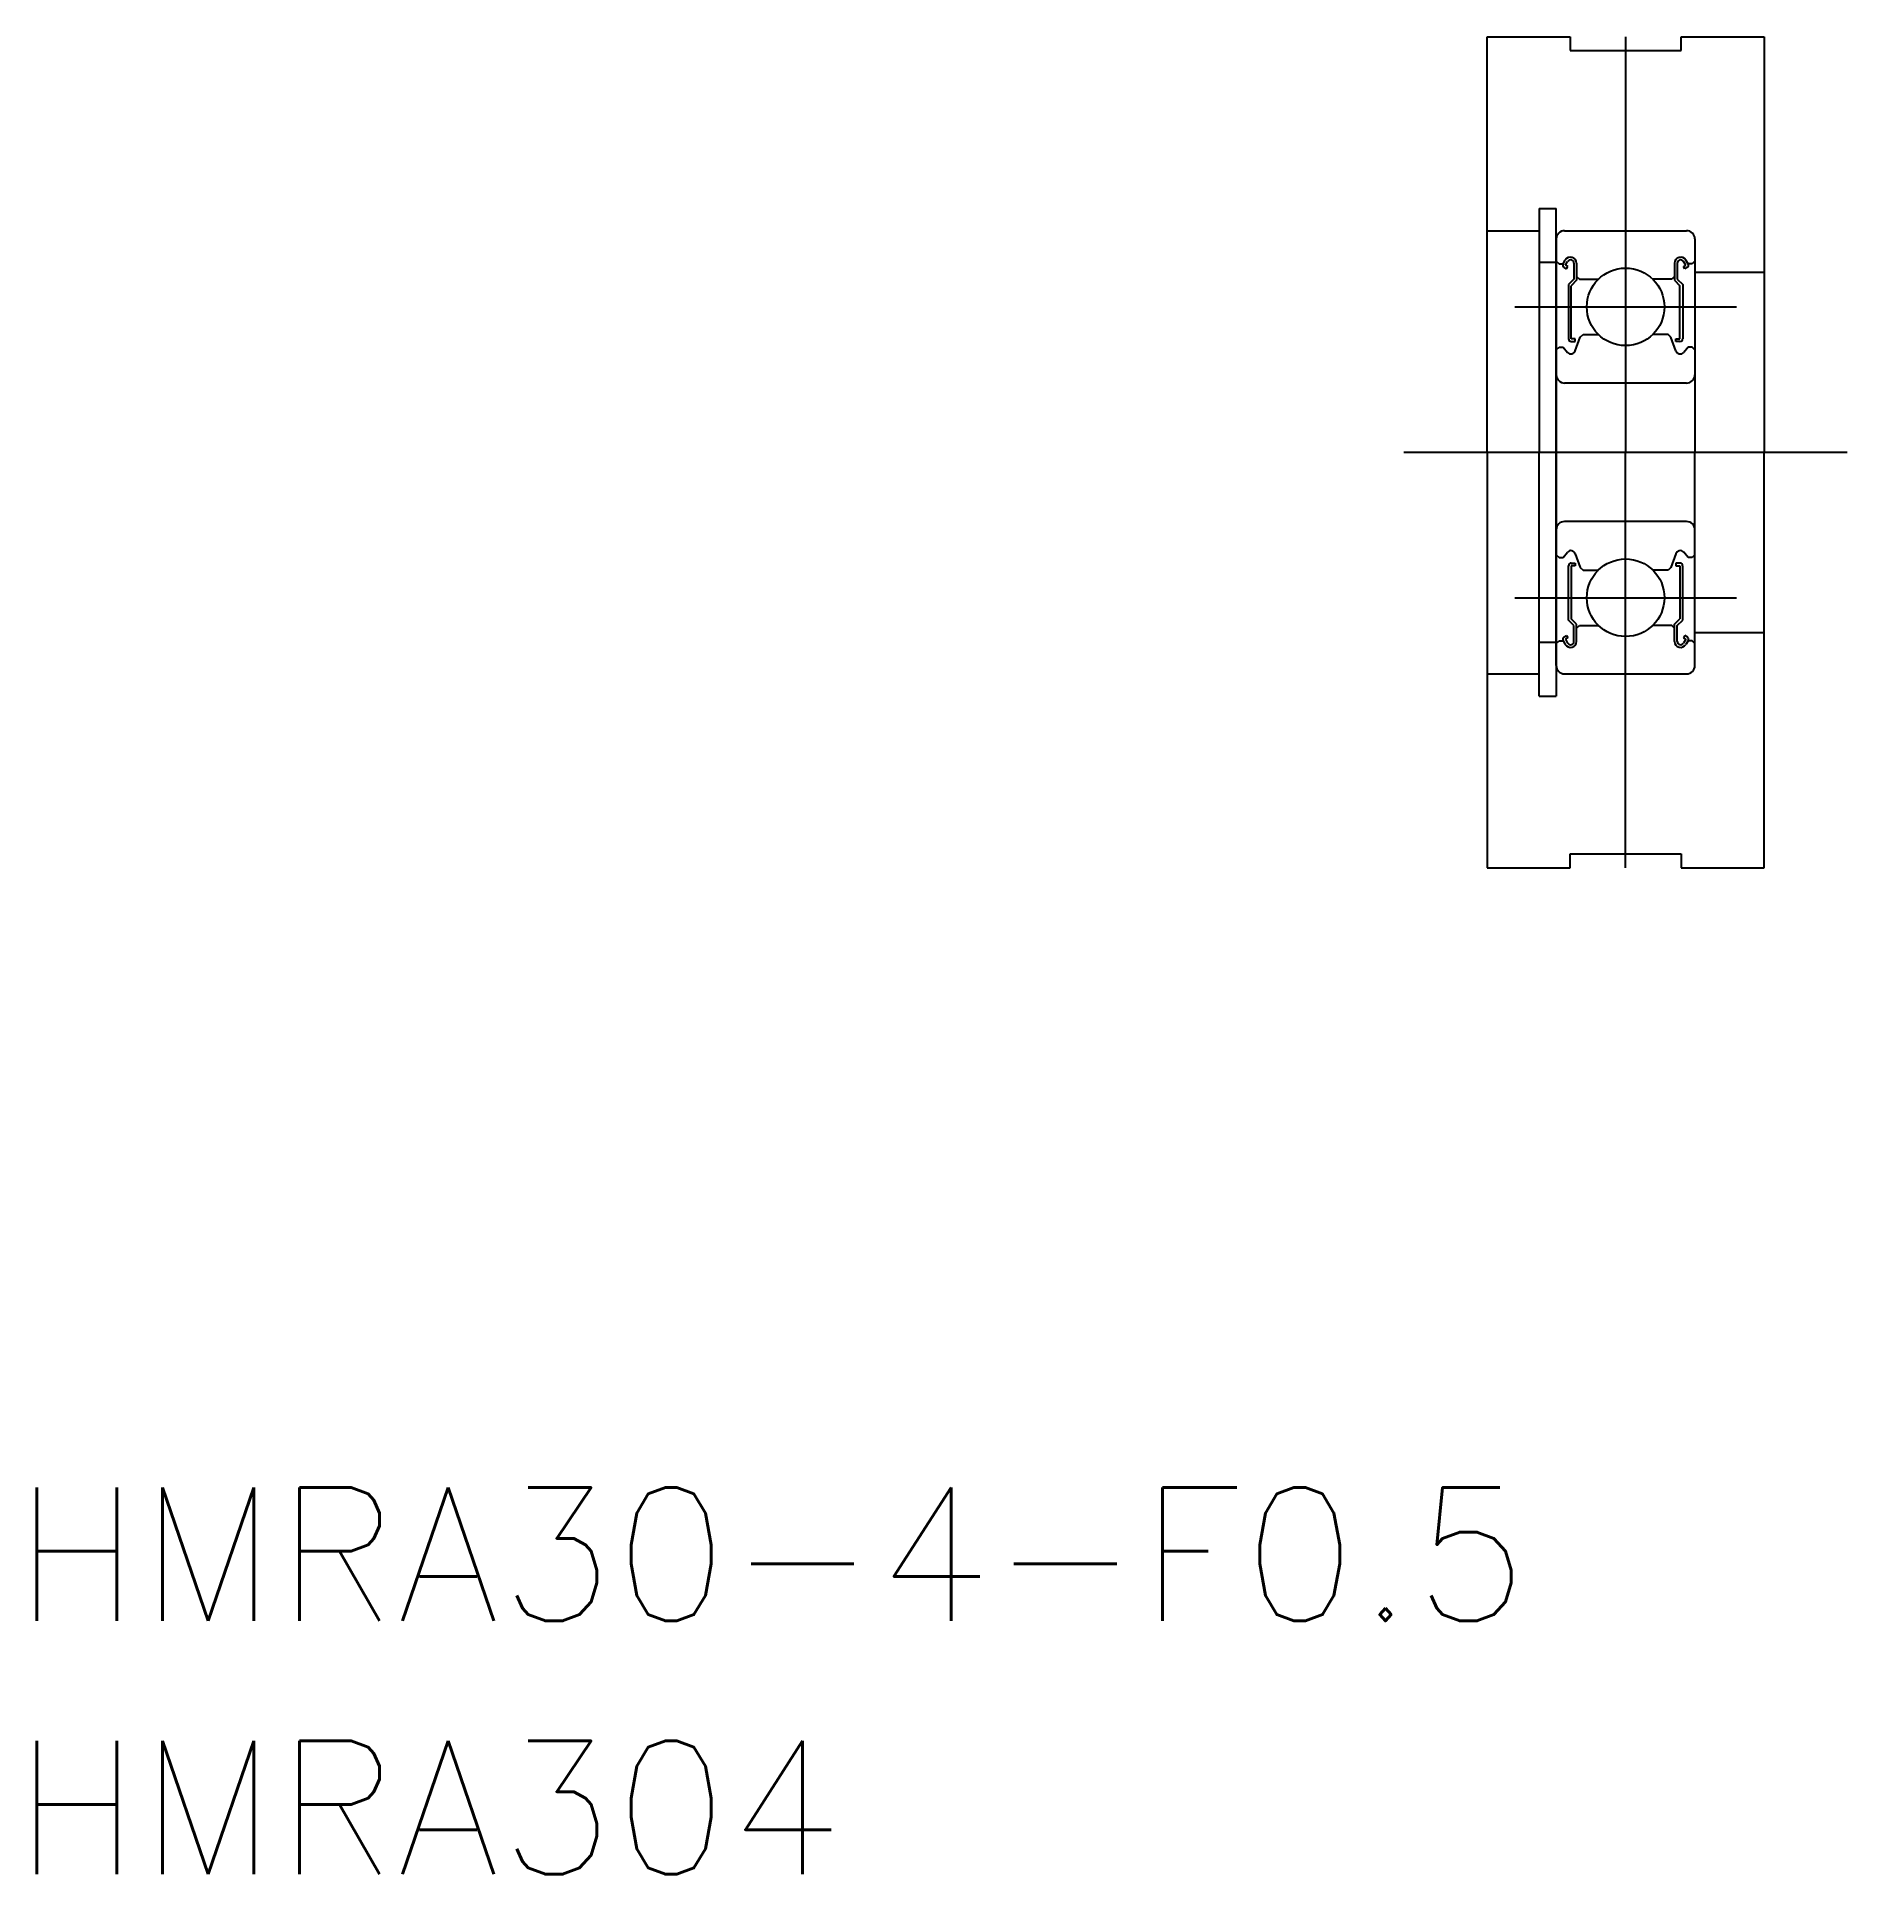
# Model space of a CAD drawing. Extents: x 154.8 to 220.2, y 104.5 to 170.8.
import ezdxf

# ---------------------------------------------------------------- set-up
doc = ezdxf.new("R2010")
doc.units = 0
doc.linetypes.add('CENTER', pattern=[50.8, 31.75, -6.35, 6.35, -6.35])
doc.layers.get('0').update_dxf_attribs({"linetype": 'CONTINUOUS'})
doc.layers.add('CENTER', color=1, linetype='CENTER')
doc.styles.get("Standard").update_dxf_attribs({"font": 'txt.shx'})

msp = doc.modelspace()

# ---------------------------------------------------------------- linework, layer by layer
at = {"color": 7, "linetype": 'CONTINUOUS'}
for p, q in [((207.181, 155.79), (207.181, 170.79)), ((207.181, 170.79), (210.181, 170.79)), ((210.181, 170.79), (210.181, 170.29)), ((214.181, 170.79), (217.181, 170.79)), ((214.181, 170.29), (214.181, 170.79)), ((217.181, 170.79), (217.181, 155.79)), ((210.181, 170.29), (214.181, 170.29)), ((209.056, 164.59), (209.681, 164.59)), ((209.056, 164.59), (209.056, 155.79)), ((209.681, 155.79), (209.681, 164.59)), ((207.181, 163.79), (209.056, 163.79)), ((209.681, 163.49), (209.681, 155.79)), ((209.981, 163.79), (214.381, 163.79)), ((214.681, 163.49), (214.681, 155.79)), ((209.056, 162.648), (209.681, 162.648)), ((209.681, 162.69), (209.781, 162.59)), ((209.781, 162.59), (209.925, 162.59)), ((209.925, 162.59), (210.005, 162.725)), ((210.01, 162.541), (210.09, 162.676)), ((210.095, 162.493), (210.01, 162.541)), ((210.316, 162.615), (210.316, 162.04)), ((210.414, 162.615), (210.414, 162)), ((213.948, 162.615), (213.948, 162)), ((214.045, 162.615), (214.045, 162.04)), ((214.267, 162.493), (214.352, 162.541)), ((214.352, 162.541), (214.272, 162.676)), ((214.436, 162.59), (214.357, 162.725)), ((214.581, 162.59), (214.436, 162.59)), ((214.681, 162.69), (214.581, 162.59)), ((209.961, 162.457), (210.046, 162.408)), ((210.046, 162.408), (210.095, 162.493)), ((210.316, 162.04), (210.121, 161.845)), ((210.121, 161.845), (210.121, 159.888)), ((210.414, 162), (210.219, 161.804)), ((210.414, 162.14), (210.514, 162.04)), ((210.514, 162.04), (211.201, 162.04)), ((213.848, 162.04), (213.161, 162.04)), ((213.948, 162.14), (213.848, 162.04)), ((213.948, 162), (214.143, 161.804)), ((214.045, 162.04), (214.241, 161.845)), ((214.241, 161.845), (214.241, 159.888)), ((214.316, 162.408), (214.267, 162.493)), ((214.401, 162.457), (214.316, 162.408)), ((214.681, 162.29), (217.181, 162.29)), ((210.219, 159.888), (210.219, 161.804)), ((214.143, 159.888), (214.143, 161.804)), ((210.365, 159.888), (210.219, 159.888)), ((210.365, 159.456), (210.544, 159.946)), ((210.365, 159.79), (210.365, 159.888)), ((210.544, 159.946), (210.644, 160.04)), ((210.644, 160.04), (211.201, 160.04)), ((213.718, 160.04), (213.161, 160.04)), ((213.818, 159.946), (213.718, 160.04)), ((213.997, 159.456), (213.818, 159.946)), ((213.996, 159.888), (214.143, 159.888)), ((213.996, 159.79), (213.996, 159.888)), ((209.681, 159.49), (209.781, 159.59)), ((209.781, 159.59), (209.925, 159.59)), ((209.925, 159.59), (210.083, 159.398)), ((210.219, 159.79), (210.365, 159.79)), ((214.143, 159.79), (213.996, 159.79)), ((214.436, 159.59), (214.279, 159.398)), ((214.581, 159.59), (214.436, 159.59)), ((214.681, 159.49), (214.581, 159.59)), ((214.381, 158.29), (209.981, 158.29)), ((207.181, 155.79), (207.181, 140.79)), ((209.056, 146.99), (209.056, 155.79)), ((209.681, 155.79), (209.681, 146.99)), ((209.681, 148.09), (209.681, 155.79)), ((214.681, 148.09), (214.681, 155.79)), ((217.181, 140.79), (217.181, 155.79)), ((214.381, 153.29), (209.981, 153.29)), ((209.681, 152.09), (209.781, 151.99)), ((209.781, 151.99), (209.925, 151.99)), ((209.925, 151.99), (210.083, 152.183)), ((210.365, 152.125), (210.544, 151.634)), ((213.997, 152.125), (213.818, 151.634)), ((214.436, 151.99), (214.279, 152.183)), ((214.581, 151.99), (214.436, 151.99)), ((214.681, 152.09), (214.581, 151.99)), ((210.121, 149.736), (210.121, 151.692)), ((210.219, 151.79), (210.365, 151.79)), ((210.365, 151.692), (210.219, 151.692)), ((210.219, 151.692), (210.219, 149.776)), ((210.365, 151.79), (210.365, 151.692)), ((210.544, 151.634), (210.644, 151.54)), ((210.644, 151.54), (211.201, 151.54)), ((213.718, 151.54), (213.161, 151.54)), ((213.818, 151.634), (213.718, 151.54)), ((214.143, 151.79), (213.996, 151.79)), ((213.996, 151.79), (213.996, 151.692)), ((213.996, 151.692), (214.143, 151.692)), ((214.143, 151.692), (214.143, 149.776)), ((214.241, 149.736), (214.241, 151.692)), ((210.316, 149.54), (210.121, 149.736)), ((210.414, 149.581), (210.219, 149.776)), ((210.316, 148.965), (210.316, 149.54)), ((210.414, 148.965), (210.414, 149.581)), ((210.414, 149.44), (210.514, 149.54)), ((210.514, 149.54), (211.201, 149.54)), ((213.848, 149.54), (213.161, 149.54)), ((213.948, 149.44), (213.848, 149.54)), ((213.948, 149.581), (214.143, 149.776)), ((213.948, 148.965), (213.948, 149.581)), ((214.045, 149.54), (214.241, 149.736)), ((214.045, 148.965), (214.045, 149.54)), ((214.681, 149.29), (217.181, 149.29)), ((209.056, 148.933), (209.681, 148.933)), ((209.681, 148.89), (209.781, 148.99)), ((209.781, 148.99), (209.925, 148.99)), ((209.925, 148.99), (210.005, 148.855)), ((209.961, 149.124), (210.046, 149.173)), ((210.095, 149.088), (210.01, 149.039)), ((210.01, 149.039), (210.09, 148.904)), ((210.046, 149.173), (210.095, 149.088)), ((214.316, 149.173), (214.267, 149.088)), ((214.267, 149.088), (214.352, 149.039)), ((214.352, 149.039), (214.272, 148.904)), ((214.401, 149.124), (214.316, 149.173)), ((214.436, 148.99), (214.357, 148.855)), ((214.581, 148.99), (214.436, 148.99)), ((214.681, 148.89), (214.581, 148.99)), ((207.181, 147.79), (209.056, 147.79)), ((209.981, 147.79), (214.381, 147.79)), ((209.056, 146.99), (209.681, 146.99)), ((210.181, 141.29), (214.181, 141.29)), ((210.181, 140.79), (210.181, 141.29)), ((214.181, 141.29), (214.181, 140.79)), ((207.181, 140.79), (210.181, 140.79)), ((214.181, 140.79), (217.181, 140.79))]:
    msp.add_line(p, q, dxfattribs=at)
for centre in [(212.181, 161.04), (212.181, 150.54)]:
    msp.add_circle(centre, 1.4, dxfattribs=at)
for centre, radius, start, end in [((209.981, 163.49), 0.3, 90, 180), ((214.381, 163.49), 0.3, 0, 90), ((210.01, 162.541), 0.0978, 150.01376, 239.99626), ((210.195, 162.615), 0.219, 0, 150.00027), ((210.195, 162.615), 0.121, 0, 150.00005), ((214.167, 162.615), 0.219, 29.99973, 180), ((214.167, 162.615), 0.121, 29.99995, 180), ((214.352, 162.541), 0.0978, 300.00374, 29.98624), ((210.219, 159.888), 0.0978, 180.00005, 270.00003), ((214.143, 159.888), 0.0978, 269.99997, 359.99995), ((210.208, 159.503), 0.164, 220.00009, 343.15288), ((214.153, 159.503), 0.164, 196.84712, 319.99991), ((209.981, 158.59), 0.3, 180, 270), ((214.381, 158.59), 0.3, 270, 0), ((209.981, 152.99), 0.3, 90, 180), ((214.381, 152.99), 0.3, 0, 90), ((210.208, 152.077), 0.164, 16.84712, 139.99991), ((214.153, 152.077), 0.164, 40.00009, 163.15288), ((210.219, 151.692), 0.0978, 89.99997, 179.99995), ((214.143, 151.692), 0.0978, 0.00005, 90.00003), ((210.01, 149.039), 0.0978, 120.00374, 209.98624), ((210.195, 148.965), 0.219, 209.99973, 0), ((210.195, 148.965), 0.121, 209.99995, 0), ((214.167, 148.965), 0.219, 180, 330.00027), ((214.167, 148.965), 0.121, 180, 330.00005), ((214.352, 149.039), 0.0978, 330.01376, 59.99626), ((209.981, 148.09), 0.3, 180, 270), ((214.381, 148.09), 0.3, 270, 0)]:
    msp.add_arc(centre, radius, start, end, dxfattribs=at)
at = {"layer": 'CENTER', "color": 1, "linetype": 'CENTER'}
for p, q in [((212.181, 170.79), (212.181, 155.79)), ((208.181, 161.04), (216.181, 161.04)), ((204.181, 155.79), (220.181, 155.79)), ((212.181, 140.79), (212.181, 155.79)), ((208.181, 150.54), (216.181, 150.54))]:
    msp.add_line(p, q, dxfattribs=at)

# ---------------------------------------------------------------- texts
at = {"color": 7, "linetype": 'CONTINUOUS'}
for s, height, p in [('HMRA30-4-F0.5', 4.81259, (154.011, 113.605)), ('HMRA304', 4.8126, (154.011, 104.461))]:
    msp.add_text(s, height=height, dxfattribs=at).set_placement(p)

doc.saveas('drawing.dxf')
